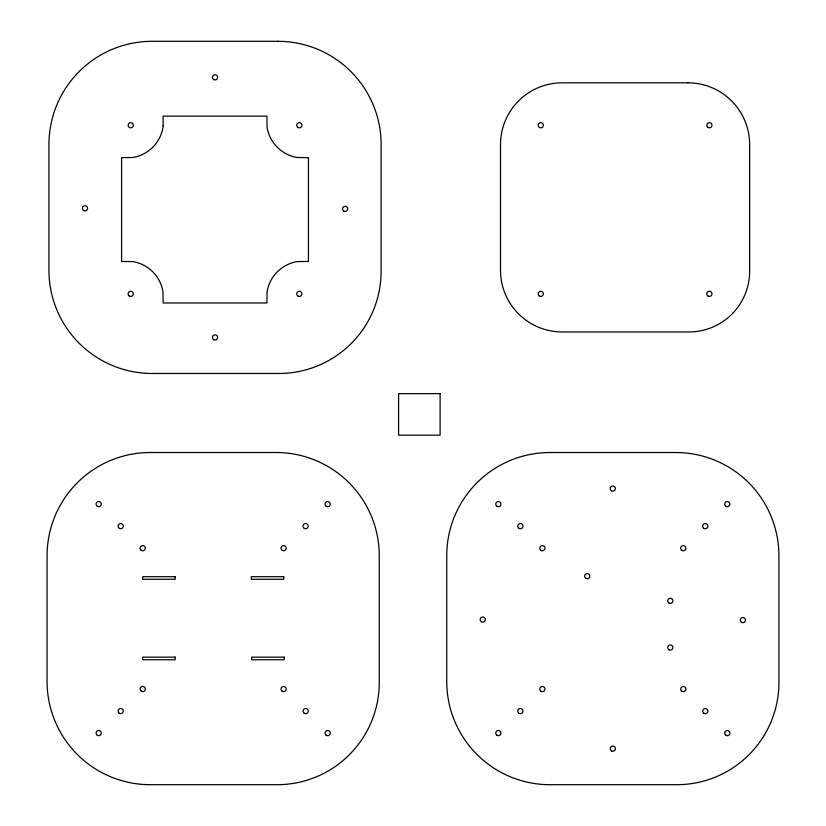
<?xml version="1.0" encoding="UTF-8"?>
<svg xmlns="http://www.w3.org/2000/svg" width="826" height="826" viewBox="0 0 826 826"><rect width="100%" height="100%" fill="white"/><g stroke="black" fill="none" stroke-linecap="round" stroke-linejoin="round"><path stroke-width="1.24" d="M163.125 125.831L162.98 127.421A36.705 36.705 0 0 1 132.903 157.498L121.598 157.642L121.598 261.45L132.903 261.594A36.705 36.705 0 0 1 162.98 291.671L163.125 302.966L266.932 302.966L267.077 291.671A36.705 36.705 0 0 1 297.154 261.594L308.459 261.45L308.459 157.642L297.154 157.498A36.705 36.705 0 0 1 267.077 127.421L266.932 116.115L163.125 116.115L163.125 125.831M277.887 41.3L152.17 41.3A103.229 103.229 0 0 0 48.941 144.529L48.941 270.257A103.229 103.229 0 0 0 152.17 373.486L278.889 373.486A102.228 102.228 0 0 0 381.116 271.258L381.116 144.529A103.229 103.229 0 0 0 277.887 41.3M687.924 82.827L562.207 82.827A61.713 61.713 0 0 0 500.494 144.529L500.494 270.257A61.713 61.713 0 0 0 562.207 331.959L688.936 331.959A60.701 60.701 0 0 0 749.636 271.258L749.636 144.529A61.713 61.713 0 0 0 687.924 82.827M440.113 393.641L398.597 393.641L398.597 435.157L440.113 435.157L440.113 393.641M276.029 452.514L150.311 452.514A103.229 103.229 0 0 0 47.082 555.743L47.082 681.471A103.229 103.229 0 0 0 150.311 784.7L277.03 784.7A102.228 102.228 0 0 0 379.258 682.472L379.258 555.743A103.229 103.229 0 0 0 276.029 452.514M675.689 452.514L549.971 452.514A103.229 103.229 0 0 0 446.742 555.743L446.742 681.471A103.229 103.229 0 0 0 549.971 784.7L676.69 784.7A102.228 102.228 0 0 0 778.918 682.472L778.918 555.743A103.229 103.229 0 0 0 675.689 452.514M175.174 576.703L142.733 576.703L142.733 579.294L175.174 579.294L175.174 576.703M283.741 576.703L251.3 576.703L251.3 579.294L283.741 579.294L283.741 576.703M175.174 657.155L142.733 657.155L142.733 659.747L175.174 659.747L175.174 657.155M284.165 657.155L251.724 657.155L251.724 659.747L284.165 659.747L284.165 657.155M304.35 713.334A2.592 2.592 0 0 0 308.253 711.093A2.592 2.592 0 0 0 304.35 708.842A2.592 2.592 0 0 0 304.35 713.334M281.8 690.908A2.592 2.592 0 0 0 286.137 689.741A2.592 2.592 0 0 0 282.957 686.561A2.592 2.592 0 0 0 281.8 690.908M325.836 734.944A2.592 2.592 0 0 0 330.183 733.787A2.592 2.592 0 0 0 327.003 730.607A2.592 2.592 0 0 0 325.836 734.944M97.396 735.336A2.592 2.592 0 0 0 101.288 733.085A2.592 2.592 0 0 0 97.396 730.834A2.592 2.592 0 0 0 97.396 735.336M118.882 712.9A2.592 2.592 0 0 0 123.219 711.733A2.592 2.592 0 0 0 120.038 708.553A2.592 2.592 0 0 0 118.882 712.9M141.442 691.29A2.592 2.592 0 0 0 145.335 689.039A2.592 2.592 0 0 0 141.442 686.798A2.592 2.592 0 0 0 141.442 691.29M282.306 550.426A2.592 2.592 0 0 0 286.199 548.175A2.592 2.592 0 0 0 282.306 545.924A2.592 2.592 0 0 0 282.306 550.426M304.329 528.403A2.592 2.592 0 0 0 308.222 526.152A2.592 2.592 0 0 0 304.329 523.901A2.592 2.592 0 0 0 304.329 528.403M325.816 505.966A2.592 2.592 0 0 0 330.152 504.8A2.592 2.592 0 0 0 326.972 501.63A2.592 2.592 0 0 0 325.816 505.966M140.905 550.013A2.592 2.592 0 0 0 145.242 548.846A2.592 2.592 0 0 0 142.062 545.666A2.592 2.592 0 0 0 140.905 550.013M119.419 528.403A2.592 2.592 0 0 0 123.311 526.152A2.592 2.592 0 0 0 119.419 523.901A2.592 2.592 0 0 0 119.419 528.403M97.396 506.379A2.592 2.592 0 0 0 101.288 504.128A2.592 2.592 0 0 0 97.396 501.888A2.592 2.592 0 0 0 97.396 506.379M704.01 713.334A2.592 2.592 0 0 0 707.903 711.093A2.592 2.592 0 0 0 704.01 708.842A2.592 2.592 0 0 0 704.01 713.334M681.966 550.426A2.592 2.592 0 0 0 685.859 548.175A2.592 2.592 0 0 0 681.966 545.924A2.592 2.592 0 0 0 681.966 550.426M726.033 735.357A2.592 2.592 0 0 0 729.926 733.106A2.592 2.592 0 0 0 726.033 730.865A2.592 2.592 0 0 0 726.033 735.357M518.542 712.9A2.592 2.592 0 0 0 522.879 711.733A2.592 2.592 0 0 0 519.699 708.553A2.592 2.592 0 0 0 518.542 712.9M681.46 690.908A2.592 2.592 0 0 0 685.797 689.741A2.592 2.592 0 0 0 682.617 686.561A2.592 2.592 0 0 0 681.46 690.908M540.555 690.877A2.592 2.592 0 0 0 544.902 689.71A2.592 2.592 0 0 0 541.722 686.54A2.592 2.592 0 0 0 540.555 690.877M703.989 528.403A2.592 2.592 0 0 0 707.882 526.152A2.592 2.592 0 0 0 703.989 523.901A2.592 2.592 0 0 0 703.989 528.403M725.476 505.966A2.592 2.592 0 0 0 729.812 504.8A2.592 2.592 0 0 0 726.632 501.63A2.592 2.592 0 0 0 725.476 505.966M497.056 506.379A2.592 2.592 0 0 0 500.948 504.128A2.592 2.592 0 0 0 497.056 501.888A2.592 2.592 0 0 0 497.056 506.379M540.555 550.013A2.592 2.592 0 0 0 544.902 548.846A2.592 2.592 0 0 0 541.722 545.666A2.592 2.592 0 0 0 540.555 550.013M519.079 528.403A2.592 2.592 0 0 0 522.972 526.152A2.592 2.592 0 0 0 519.079 523.901A2.592 2.592 0 0 0 519.079 528.403M497.056 735.336A2.592 2.592 0 0 0 500.948 733.085A2.592 2.592 0 0 0 497.056 730.834A2.592 2.592 0 0 0 497.056 735.336M669.019 603.083A2.592 2.592 0 0 0 672.911 600.832A2.592 2.592 0 0 0 669.019 598.582A2.592 2.592 0 0 0 669.019 603.083M669.019 649.794A2.592 2.592 0 0 0 672.911 647.543A2.592 2.592 0 0 0 669.019 645.302A2.592 2.592 0 0 0 669.019 649.794M585.923 578.417A2.592 2.592 0 0 0 589.816 576.176A2.592 2.592 0 0 0 585.923 573.925A2.592 2.592 0 0 0 585.923 578.417M611.529 490.809A2.592 2.592 0 0 0 615.422 488.558A2.592 2.592 0 0 0 611.529 486.318A2.592 2.592 0 0 0 611.529 490.809M741.593 622.339A2.592 2.592 0 0 0 745.486 620.089A2.592 2.592 0 0 0 741.593 617.838A2.592 2.592 0 0 0 741.593 622.339M611.529 750.917A2.592 2.592 0 0 0 615.422 748.666A2.592 2.592 0 0 0 611.529 746.425A2.592 2.592 0 0 0 611.529 750.917M481.486 621.813A2.592 2.592 0 0 0 485.378 619.562A2.592 2.592 0 0 0 481.486 617.321A2.592 2.592 0 0 0 481.486 621.813M213.727 79.595A2.592 2.592 0 0 0 217.62 77.345A2.592 2.592 0 0 0 213.727 75.094A2.592 2.592 0 0 0 213.727 79.595M343.792 211.115A2.592 2.592 0 0 0 347.684 208.875A2.592 2.592 0 0 0 343.792 206.624A2.592 2.592 0 0 0 343.792 211.115M213.727 339.703A2.592 2.592 0 0 0 217.62 337.452A2.592 2.592 0 0 0 213.727 335.201A2.592 2.592 0 0 0 213.727 339.703M83.684 210.599A2.592 2.592 0 0 0 87.577 208.348A2.592 2.592 0 0 0 83.684 206.097A2.592 2.592 0 0 0 83.684 210.599M129.424 127.483A2.592 2.592 0 0 0 133.316 125.242A2.592 2.592 0 0 0 129.424 122.991A2.592 2.592 0 0 0 129.424 127.483M298.031 127.483A2.592 2.592 0 0 0 301.934 125.242A2.592 2.592 0 0 0 298.031 122.991A2.592 2.592 0 0 0 298.031 127.483M298.031 296.1A2.592 2.592 0 0 0 301.934 293.85A2.592 2.592 0 0 0 298.031 291.599A2.592 2.592 0 0 0 298.031 296.1M129.424 296.1A2.592 2.592 0 0 0 133.316 293.85A2.592 2.592 0 0 0 129.424 291.599A2.592 2.592 0 0 0 129.424 296.1M539.461 296.1A2.592 2.592 0 0 0 543.353 293.85A2.592 2.592 0 0 0 539.461 291.599A2.592 2.592 0 0 0 539.461 296.1M708.078 296.1A2.592 2.592 0 0 0 711.971 293.85A2.592 2.592 0 0 0 708.078 291.599A2.592 2.592 0 0 0 708.078 296.1M539.461 127.483A2.592 2.592 0 0 0 543.353 125.242A2.592 2.592 0 0 0 539.461 122.991A2.592 2.592 0 0 0 539.461 127.483M708.078 127.483A2.592 2.592 0 0 0 711.971 125.242A2.592 2.592 0 0 0 708.078 122.991A2.592 2.592 0 0 0 708.078 127.483"/></g></svg>
